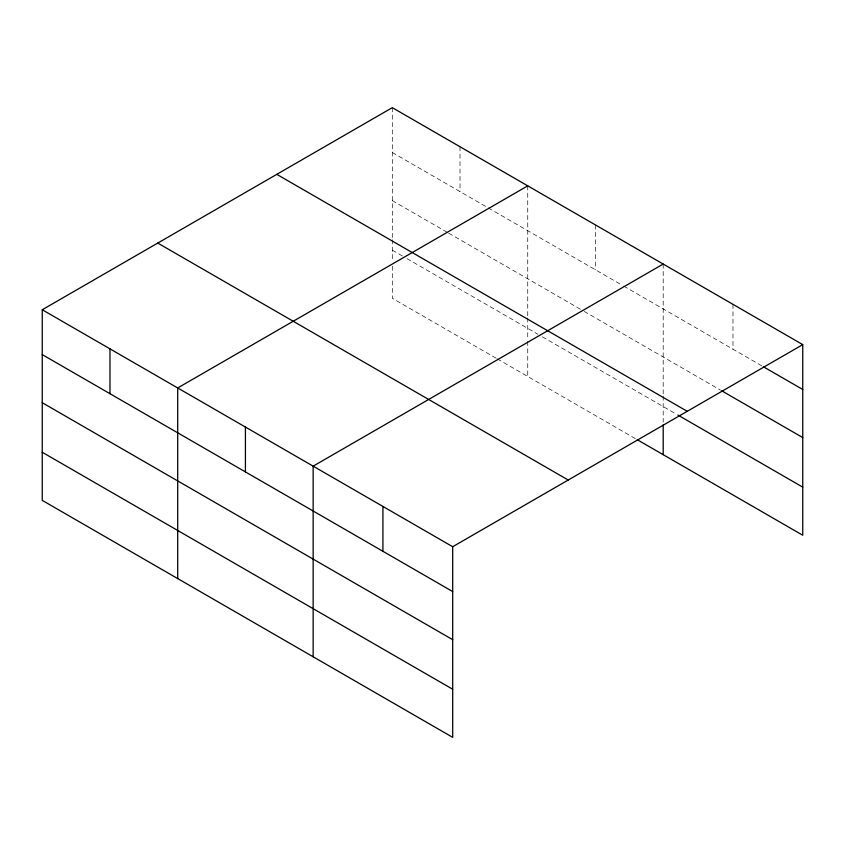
<?xml version="1.0" encoding="UTF-8"?>
<svg xmlns="http://www.w3.org/2000/svg" width="845" height="845" viewBox="0 0 845 845"><rect width="100%" height="100%" fill="white"/><g stroke="black" fill="none" stroke-linecap="round" stroke-linejoin="round"><path stroke-width="0.63" stroke-dasharray="4.22 3.17" d="M392.302 152.512L487.111 207.247M488.241 207.902L622.564 285.452M623.694 286.096L762.232 366.086M392.302 200.614L447.607 232.544M448.737 233.199L583.05 310.749M584.18 311.393L720.595 390.147M392.302 250.173L402.452 256.035M406.973 258.644L537.906 334.24M542.416 336.849L676.697 414.367M496.142 358.227L392.302 298.274L392.302 263.175M497.272 358.882L636.105 439.041M732.974 304.337L732.974 349.196M663.198 264.052L663.198 394.837M663.198 396.136L663.198 422.173M595.471 224.96L595.471 269.808M527.745 185.858L527.745 316.632M527.745 317.942L527.745 340.07M527.745 341.369L527.745 376.479M460.018 146.755L460.018 191.604M392.302 107.653L392.302 238.438M392.302 239.737L392.302 261.876"/><path stroke-width="1.27" d="M42.25 309.756L452.698 546.726L452.698 737.347L42.25 500.377L42.25 309.756L392.302 107.653L802.75 344.623L802.75 535.244L637.236 439.685M527.745 185.858L177.703 387.95L177.703 578.571M663.198 264.052L313.146 466.155L313.146 656.776M452.698 546.726L802.75 344.623M763.362 366.741L802.75 389.482M721.714 390.802L802.75 437.583M276.78 174.345L687.238 411.314M677.827 415.022L802.75 487.142M157.762 243.064L568.22 480.034M42.25 354.604L452.698 591.574M42.25 402.706L452.698 639.686M42.25 452.265L452.698 689.245M663.198 424.771L663.198 454.673M382.922 506.44L382.922 551.289M245.42 427.052L245.42 471.911M109.977 348.848L109.977 393.707"/></g></svg>
